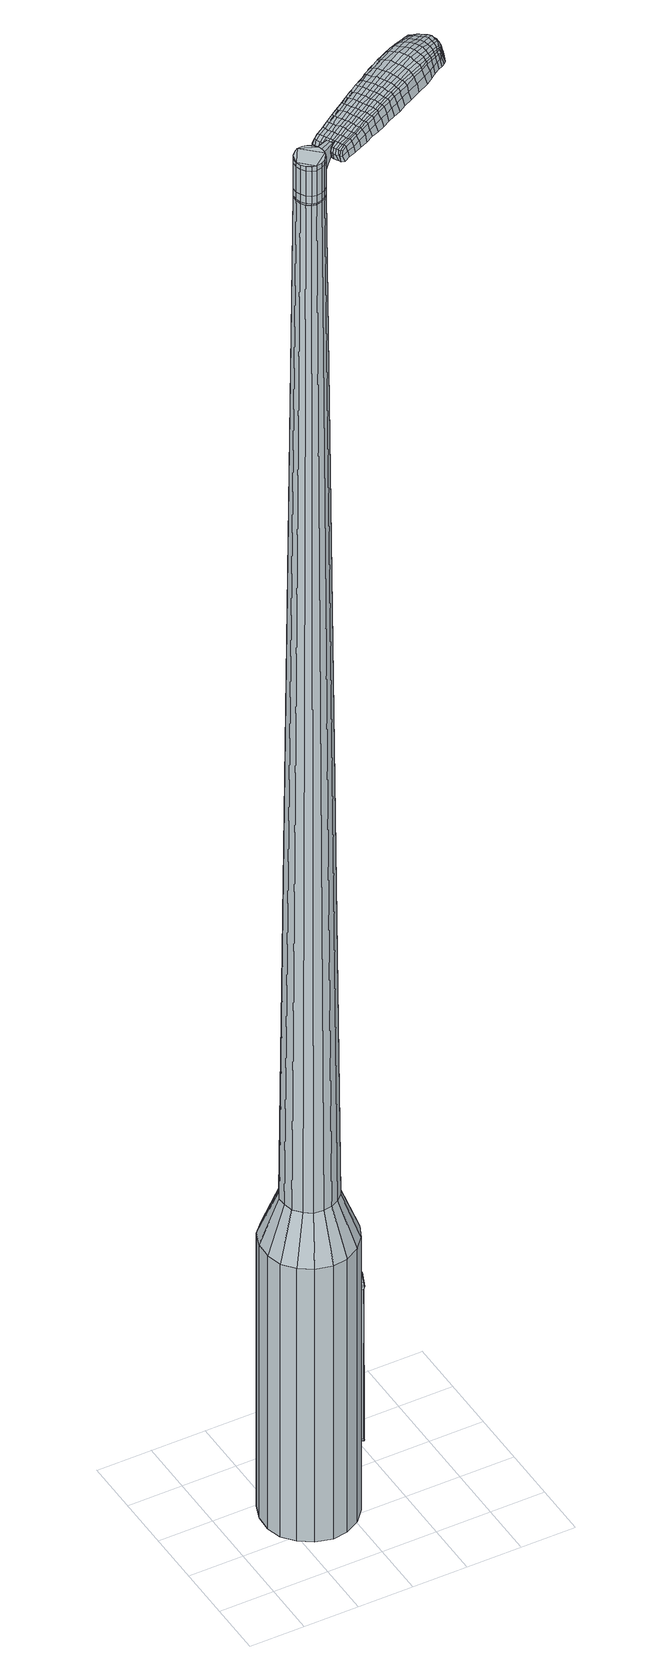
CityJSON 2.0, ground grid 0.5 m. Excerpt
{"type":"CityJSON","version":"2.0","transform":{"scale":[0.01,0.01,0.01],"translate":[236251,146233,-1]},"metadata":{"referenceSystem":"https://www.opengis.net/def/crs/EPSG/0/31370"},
"CityObjects":{
"object1":{"type":"GenericCityObject","attributes":{"cluster":677,"mean_distance_to_centroid":0.242,"new_centroid_x":236251.75,"new_centroid_y":146233.73,"mean_distance_to_camera":9.01,"H1":8.94,"H2":9.93,"Z_final":112.92,"cluster2":-1,"proj_x":236253.83,"proj_y":146237.78,"id_line":6605,"bearing_l":297.2,"distance":4.55,"orientation":"left","G_obj":27.2},"geometry":[{"type":"MultiSurface","lod":"2","boundaries":[[[0,1,2,3]],[[1,4,5,2]],[[4,6,7,5]],[[6,8,9,7]],[[8,10,11,9]],[[10,12,13,11]],[[12,14,15,13]],[[14,16,17,15]],[[16,18,19,17]],[[18,20,21,19]],[[20,22,23,21]],[[22,24,25,23]],[[24,26,27,25]],[[26,28,29,27]],[[28,30,31,29]],[[30,32,33,31]],[[32,34,35,33]],[[34,0,3,35]],[[36,37,38,39]],[[38,40,41,42]],[[41,43,42]],[[42,44,45,46]],[[45,47,46]],[[46,48,49,50]],[[49,51,50]],[[42,46,50,38]],[[50,52,39,38]],[[53,36,39]],[[2,5,7,35]],[[7,9,11,15]],[[11,13,15]],[[15,17,19,23]],[[19,21,23]],[[23,25,27,31]],[[27,29,31]],[[15,23,31,7]],[[31,33,35,7]],[[3,2,35]],[[1,0,54,55]],[[0,34,56,54]],[[34,32,57,56]],[[32,30,58,57]],[[30,28,59,58]],[[28,26,60,59]],[[26,24,61,60]],[[24,22,62,61]],[[22,20,63,62]],[[20,18,64,63]],[[18,16,65,64]],[[16,14,66,65]],[[14,12,67,66]],[[12,10,68,67]],[[10,8,69,68]],[[8,6,70,69]],[[6,4,71,70]],[[4,1,55,71]],[[55,54,72,73]],[[54,56,74,72]],[[56,57,75,74]],[[57,58,76,75]],[[58,59,77,76]],[[59,60,78,77]],[[60,61,79,78]],[[61,62,80,79]],[[62,63,81,80]],[[63,64,82,81]],[[64,65,83,82]],[[65,66,84,83]],[[66,67,85,84]],[[67,68,86,85]],[[68,69,87,86]],[[69,70,88,87]],[[70,71,89,88]],[[71,55,73,89]],[[90,91,92,73]],[[93,94,91,90]],[[75,95,94,93]],[[76,96,95,75]],[[97,98,96,76]],[[78,99,98,97]],[[79,100,99,78]],[[80,101,100,79]],[[81,102,101,80]],[[82,103,102,81]],[[83,104,103,82]],[[105,106,104,83]],[[107,108,106,105]],[[86,109,108,107]],[[87,110,109,86]],[[111,112,110,87]],[[113,114,112,111]],[[73,92,114,113]],[[115,116,117,118]],[[119,115,118,120]],[[121,119,120,122]],[[123,121,122,124]],[[125,123,124,126]],[[127,125,126,128]],[[129,127,128,130]],[[131,129,130,132]],[[133,131,132,134]],[[135,133,134,136]],[[137,135,136,138]],[[139,137,138,140]],[[141,139,140,142]],[[143,141,142,144]],[[145,143,144,146]],[[147,145,146,148]],[[72,90,73]],[[72,74,93,90]],[[74,75,93]],[[77,97,76]],[[77,78,97]],[[84,105,83]],[[84,85,107,105]],[[85,86,107]],[[88,111,87]],[[88,89,113,111]],[[89,73,113]],[[149,92,91]],[[150,114,92]],[[150,151,112,114]],[[151,110,112]],[[152,108,109]],[[152,153,106,108]],[[153,104,106]],[[154,98,99]],[[154,96,98]],[[155,94,95]],[[155,149,91,94]],[[39,52,147,156]],[[92,149,157,148]],[[53,39,156,116]],[[149,155,117,157]],[[36,53,116,115]],[[155,95,118,117]],[[37,36,115,119]],[[95,96,120,118]],[[38,37,119,121]],[[96,154,122,120]],[[40,38,121,123]],[[154,99,124,122]],[[41,40,123,125]],[[99,100,126,124]],[[43,41,125,127]],[[100,101,128,126]],[[42,43,127,129]],[[101,102,130,128]],[[44,42,129,131]],[[102,103,132,130]],[[45,44,131,133]],[[103,104,134,132]],[[47,45,133,135]],[[104,153,136,134]],[[46,47,135,137]],[[153,152,138,136]],[[48,46,137,139]],[[152,109,140,138]],[[49,48,139,141]],[[109,110,142,140]],[[51,49,141,143]],[[110,151,144,142]],[[50,51,143,145]],[[151,150,146,144]],[[52,50,145,147]],[[150,92,148,146]],[[147,148,158,159]],[[148,157,160,158]],[[157,117,161,160]],[[117,116,162,161]],[[116,156,163,162]],[[156,147,159,163]],[[164,165,166,167]],[[168,164,167,169]],[[164,168,170,171]],[[165,164,171,172]],[[173,174,175,176]],[[177,173,176,178]],[[173,177,179,180]],[[174,173,180,181]],[[182,183,184,185]],[[186,182,185,187]],[[182,186,188,189]],[[183,182,189,190]],[[191,192,193,194]],[[195,191,194,196]],[[191,195,197,198]],[[192,191,198,199]],[[200,201,202,203]],[[204,200,203,205]],[[200,204,206,207]],[[201,200,207,208]],[[209,210,211,212]],[[213,209,212,214]],[[209,213,215,216]],[[210,209,216,217]],[[218,219,220,221]],[[210,218,221,211]],[[218,210,217,222]],[[219,218,222,223]],[[224,225,226,227]],[[219,224,227,220]],[[224,219,223,228]],[[225,224,228,229]],[[230,168,169,231]],[[225,230,231,226]],[[230,225,229,232]],[[168,230,232,170]],[[233,234,235,236]],[[237,233,236,238]],[[233,237,239,240]],[[234,233,240,241]],[[242,243,244,245]],[[234,242,245,235]],[[242,234,241,246]],[[243,242,246,247]],[[248,249,250,251]],[[243,248,251,244]],[[248,243,247,252]],[[249,248,252,253]],[[254,255,256,257]],[[249,254,257,250]],[[254,249,253,258]],[[255,254,258,259]],[[260,165,172,261]],[[255,260,261,256]],[[260,255,259,262]],[[165,260,262,166]],[[263,264,265,266]],[[267,263,266,268]],[[263,267,269,270]],[[264,263,270,271]],[[272,273,274,275]],[[264,272,275,265]],[[272,264,271,276]],[[273,272,276,277]],[[278,279,280,281]],[[273,278,281,274]],[[278,273,277,282]],[[279,278,282,283]],[[284,177,178,285]],[[279,284,285,280]],[[284,279,283,286]],[[177,284,286,179]],[[287,288,289,290]],[[291,287,290,292]],[[287,291,293,294]],[[288,287,294,295]],[[296,297,298,299]],[[288,296,299,289]],[[296,288,295,300]],[[297,296,300,301]],[[302,303,304,305]],[[297,302,305,298]],[[302,297,301,306]],[[303,302,306,307]],[[308,309,310,311]],[[303,308,311,304]],[[308,303,307,312]],[[309,308,312,313]],[[314,174,181,315]],[[309,314,315,310]],[[314,309,313,316]],[[174,314,316,175]],[[317,203,202,318]],[[319,317,318,320]],[[317,319,321,322]],[[203,317,322,205]],[[323,319,320,324]],[[325,323,324,326]],[[323,325,327,328]],[[319,323,328,321]],[[329,325,326,330]],[[331,329,330,332]],[[329,331,333,334]],[[325,329,334,327]],[[335,331,332,336]],[[337,335,336,338]],[[335,337,339,340]],[[331,335,340,333]],[[341,337,338,342]],[[192,341,342,193]],[[341,192,199,343]],[[337,341,343,339]],[[344,345,190,189]],[[346,344,189,188]],[[344,346,347,348]],[[345,344,348,349]],[[350,351,349,348]],[[352,350,348,347]],[[350,352,353,354]],[[351,350,354,355]],[[356,357,355,354]],[[358,356,354,353]],[[356,358,359,360]],[[357,356,360,361]],[[362,363,361,360]],[[364,362,360,359]],[[362,364,197,195]],[[363,362,195,196]],[[365,366,367,368]],[[267,365,368,269]],[[365,267,268,369]],[[366,365,369,370]],[[371,186,187,372]],[[366,371,372,367]],[[371,366,370,373]],[[186,371,373,188]],[[374,375,376,377]],[[213,374,377,215]],[[374,213,214,378]],[[375,374,378,379]],[[380,381,382,383]],[[375,380,383,376]],[[380,375,379,384]],[[381,380,384,385]],[[386,183,190,387]],[[381,386,387,382]],[[386,381,385,388]],[[183,386,388,184]],[[389,390,391,392]],[[171,389,392,172]],[[389,171,170,393]],[[390,389,393,394]],[[395,396,397,398]],[[390,395,398,391]],[[395,390,394,399]],[[396,395,399,400]],[[401,194,193,402]],[[396,401,402,397]],[[401,396,400,403]],[[194,401,403,196]],[[404,405,406,407]],[[176,404,407,178]],[[404,176,175,408]],[[405,404,408,409]],[[410,198,197,411]],[[405,410,411,406]],[[410,405,409,412]],[[198,410,412,199]],[[413,414,415,416]],[[291,413,416,293]],[[413,291,292,417]],[[414,413,417,418]],[[419,204,205,420]],[[414,419,420,415]],[[419,414,418,421]],[[204,419,421,206]],[[422,423,424,425]],[[237,422,425,239]],[[422,237,238,426]],[[423,422,426,427]],[[428,429,430,431]],[[423,428,431,424]],[[428,423,427,432]],[[429,428,432,433]],[[434,201,208,435]],[[429,434,435,430]],[[434,429,433,436]],[[201,434,436,202]],[[437,438,427,426]],[[236,437,426,238]],[[437,236,235,439]],[[438,437,439,440]],[[441,442,433,432]],[[438,441,432,427]],[[441,438,440,443]],[[442,441,443,444]],[[445,318,202,436]],[[442,445,436,433]],[[445,442,444,446]],[[318,445,446,320]],[[447,448,449,450]],[[294,447,450,295]],[[447,294,293,416]],[[448,447,416,415]],[[451,322,321,452]],[[448,451,452,449]],[[451,448,415,420]],[[322,451,420,205]],[[453,454,440,439]],[[245,453,439,235]],[[453,245,244,455]],[[454,453,455,456]],[[457,458,444,443]],[[454,457,443,440]],[[457,454,456,459]],[[458,457,459,460]],[[461,324,320,446]],[[458,461,446,444]],[[461,458,460,462]],[[324,461,462,326]],[[463,464,465,466]],[[300,463,466,301]],[[463,300,295,450]],[[464,463,450,449]],[[467,328,327,468]],[[464,467,468,465]],[[467,464,449,452]],[[328,467,452,321]],[[469,470,456,455]],[[251,469,455,244]],[[469,251,250,471]],[[470,469,471,472]],[[473,474,460,459]],[[470,473,459,456]],[[473,470,472,475]],[[474,473,475,476]],[[477,330,326,462]],[[474,477,462,460]],[[477,474,476,478]],[[330,477,478,332]],[[479,480,481,482]],[[306,479,482,307]],[[479,306,301,466]],[[480,479,466,465]],[[483,334,333,484]],[[480,483,484,481]],[[483,480,465,468]],[[334,483,468,327]],[[485,486,472,471]],[[257,485,471,250]],[[485,257,256,487]],[[486,485,487,488]],[[489,490,476,475]],[[486,489,475,472]],[[489,486,488,491]],[[490,489,491,492]],[[493,336,332,478]],[[490,493,478,476]],[[493,490,492,494]],[[336,493,494,338]],[[495,496,497,498]],[[312,495,498,313]],[[495,312,307,482]],[[496,495,482,481]],[[499,340,339,500]],[[496,499,500,497]],[[499,496,481,484]],[[340,499,484,333]],[[501,502,488,487]],[[261,501,487,256]],[[501,261,172,392]],[[502,501,392,391]],[[503,504,492,491]],[[502,503,491,488]],[[503,502,391,398]],[[504,503,398,397]],[[505,342,338,494]],[[504,505,494,492]],[[505,504,397,402]],[[342,505,402,193]],[[506,507,409,408]],[[316,506,408,175]],[[506,316,313,498]],[[507,506,498,497]],[[508,343,199,412]],[[507,508,412,409]],[[508,507,497,500]],[[343,508,500,339]],[[509,510,370,369]],[[266,509,369,268]],[[509,266,265,511]],[[510,509,511,512]],[[513,346,188,373]],[[510,513,373,370]],[[513,510,512,514]],[[346,513,514,347]],[[515,516,517,518]],[[216,515,518,217]],[[515,216,215,377]],[[516,515,377,376]],[[519,520,521,522]],[[516,519,522,517]],[[519,516,376,383]],[[520,519,383,382]],[[523,345,349,524]],[[520,523,524,521]],[[523,520,382,387]],[[345,523,387,190]],[[525,526,512,511]],[[275,525,511,265]],[[525,275,274,527]],[[526,525,527,528]],[[529,352,347,514]],[[526,529,514,512]],[[529,526,528,530]],[[352,529,530,353]],[[531,532,533,534]],[[222,531,534,223]],[[531,222,217,518]],[[532,531,518,517]],[[535,536,537,538]],[[532,535,538,533]],[[535,532,517,522]],[[536,535,522,521]],[[539,351,355,540]],[[536,539,540,537]],[[539,536,521,524]],[[351,539,524,349]],[[541,542,528,527]],[[281,541,527,274]],[[541,281,280,543]],[[542,541,543,544]],[[545,358,353,530]],[[542,545,530,528]],[[545,542,544,546]],[[358,545,546,359]],[[547,548,549,550]],[[228,547,550,229]],[[547,228,223,534]],[[548,547,534,533]],[[551,552,553,554]],[[548,551,554,549]],[[551,548,533,538]],[[552,551,538,537]],[[555,357,361,556]],[[552,555,556,553]],[[555,552,537,540]],[[357,555,540,355]],[[557,558,544,543]],[[285,557,543,280]],[[557,285,178,407]],[[558,557,407,406]],[[559,364,359,546]],[[558,559,546,544]],[[559,558,406,411]],[[364,559,411,197]],[[560,561,394,393]],[[232,560,393,170]],[[560,232,229,550]],[[561,560,550,549]],[[562,563,400,399]],[[561,562,399,394]],[[562,561,549,554]],[[563,562,554,553]],[[564,363,196,403]],[[563,564,403,400]],[[564,563,553,556]],[[363,564,556,361]],[[565,566,567,568]],[[568,567,569,570]],[[571,569,567,572]],[[572,567,566,573]],[[574,575,576,577]],[[577,576,578,579]],[[580,578,576,581]],[[581,576,575,582]],[[583,584,585,586]],[[586,585,587,588]],[[589,587,585,590]],[[590,585,584,591]],[[592,593,594,595]],[[595,594,596,597]],[[598,596,594,599]],[[599,594,593,600]],[[601,602,603,604]],[[604,603,605,606]],[[607,605,603,608]],[[608,603,602,609]],[[610,611,612,613]],[[613,612,614,615]],[[616,614,612,617]],[[617,612,611,618]],[[619,620,621,622]],[[622,621,611,610]],[[618,611,621,623]],[[623,621,620,624]],[[625,626,627,628]],[[628,627,620,619]],[[624,620,627,629]],[[629,627,626,630]],[[570,569,631,632]],[[632,631,626,625]],[[630,626,631,633]],[[633,631,569,571]],[[634,635,636,637]],[[637,636,638,639]],[[640,638,636,641]],[[641,636,635,642]],[[643,644,645,646]],[[646,645,635,634]],[[642,635,645,647]],[[647,645,644,648]],[[649,650,651,652]],[[652,651,644,643]],[[648,644,651,653]],[[653,651,650,654]],[[655,656,657,658]],[[658,657,650,649]],[[654,650,657,659]],[[659,657,656,660]],[[573,566,661,662]],[[662,661,656,655]],[[660,656,661,663]],[[663,661,566,565]],[[664,665,666,667]],[[667,666,668,669]],[[670,668,666,671]],[[671,666,665,672]],[[673,674,675,676]],[[676,675,665,664]],[[672,665,675,677]],[[677,675,674,678]],[[679,680,681,682]],[[682,681,674,673]],[[678,674,681,683]],[[683,681,680,684]],[[579,578,685,686]],[[686,685,680,679]],[[684,680,685,687]],[[687,685,578,580]],[[688,689,690,691]],[[691,690,692,693]],[[694,692,690,695]],[[695,690,689,696]],[[697,698,699,700]],[[700,699,689,688]],[[696,689,699,701]],[[701,699,698,702]],[[703,704,705,706]],[[706,705,698,697]],[[702,698,705,707]],[[707,705,704,708]],[[709,710,711,712]],[[712,711,704,703]],[[708,704,711,713]],[[713,711,710,714]],[[582,575,715,716]],[[716,715,710,709]],[[714,710,715,717]],[[717,715,575,574]],[[601,604,718,719]],[[719,718,720,721]],[[722,720,718,723]],[[723,718,604,606]],[[721,720,724,725]],[[725,724,726,727]],[[728,726,724,729]],[[729,724,720,722]],[[727,726,730,731]],[[731,730,732,733]],[[734,732,730,735]],[[735,730,726,728]],[[733,732,736,737]],[[737,736,738,739]],[[740,738,736,741]],[[741,736,732,734]],[[739,738,742,743]],[[743,742,593,592]],[[600,593,742,744]],[[744,742,738,740]],[[591,745,746,590]],[[590,746,747,589]],[[748,747,746,749]],[[749,746,745,750]],[[750,751,752,749]],[[749,752,753,748]],[[754,753,752,755]],[[755,752,751,756]],[[756,757,758,755]],[[755,758,759,754]],[[760,759,758,761]],[[761,758,757,762]],[[762,763,764,761]],[[761,764,765,760]],[[598,765,764,596]],[[596,764,763,597]],[[766,767,768,769]],[[769,768,668,670]],[[669,668,768,770]],[[770,768,767,771]],[[588,587,772,773]],[[773,772,767,766]],[[771,767,772,774]],[[774,772,587,589]],[[775,776,777,778]],[[778,777,614,616]],[[615,614,777,779]],[[779,777,776,780]],[[781,782,783,784]],[[784,783,776,775]],[[780,776,783,785]],[[785,783,782,786]],[[591,584,787,788]],[[788,787,782,781]],[[786,782,787,789]],[[789,787,584,583]],[[790,791,792,793]],[[793,792,572,573]],[[571,572,792,794]],[[794,792,791,795]],[[796,797,798,799]],[[799,798,791,790]],[[795,791,798,800]],[[800,798,797,801]],[[592,595,802,803]],[[803,802,797,796]],[[801,797,802,804]],[[804,802,595,597]],[[805,806,807,808]],[[808,807,577,579]],[[574,577,807,809]],[[809,807,806,810]],[[598,599,811,812]],[[812,811,806,805]],[[810,806,811,813]],[[813,811,599,600]],[[814,815,816,817]],[[817,816,692,694]],[[693,692,816,818]],[[818,816,815,819]],[[606,605,820,821]],[[821,820,815,814]],[[819,815,820,822]],[[822,820,605,607]],[[823,824,638,825]],[[825,638,640]],[[639,638,826]],[[638,824,826]],[[827,828,829,830]],[[830,829,824,823]],[[826,824,829,831]],[[831,829,828,832]],[[609,602,833,834]],[[834,833,828,827]],[[832,828,833,835]],[[835,833,602,601]],[[836,837,826]],[[826,837,637,639]],[[634,637,837,838]],[[838,837,836,839]],[[832,840,841,831]],[[831,841,836,826]],[[839,836,841,842]],[[842,841,840,843]],[[601,719,844,835]],[[835,844,840,832]],[[843,840,844,845]],[[845,844,719,721]],[[846,847,848,849]],[[849,848,695,696]],[[694,695,848,817]],[[817,848,847,814]],[[722,723,850,851]],[[851,850,847,846]],[[814,847,850,821]],[[821,850,723,606]],[[839,852,853,838]],[[838,853,646,634]],[[643,646,853,854]],[[854,853,852,855]],[[843,856,857,842]],[[842,857,852,839]],[[855,852,857,858]],[[858,857,856,859]],[[721,725,860,845]],[[845,860,856,843]],[[859,856,860,861]],[[861,860,725,727]],[[862,863,864,865]],[[865,864,701,702]],[[696,701,864,849]],[[849,864,863,846]],[[728,729,866,867]],[[867,866,863,862]],[[846,863,866,851]],[[851,866,729,722]],[[855,868,869,854]],[[854,869,652,643]],[[649,652,869,870]],[[870,869,868,871]],[[859,872,873,858]],[[858,873,868,855]],[[871,868,873,874]],[[874,873,872,875]],[[727,731,876,861]],[[861,876,872,859]],[[875,872,876,877]],[[877,876,731,733]],[[878,879,880,881]],[[881,880,707,708]],[[702,707,880,865]],[[865,880,879,862]],[[734,735,882,883]],[[883,882,879,878]],[[862,879,882,867]],[[867,882,735,728]],[[871,884,885,870]],[[870,885,658,649]],[[655,658,885,886]],[[886,885,884,887]],[[875,888,889,874]],[[874,889,884,871]],[[887,884,889,890]],[[890,889,888,891]],[[733,737,892,877]],[[877,892,888,875]],[[891,888,892,893]],[[893,892,737,739]],[[894,895,896,897]],[[897,896,713,714]],[[708,713,896,881]],[[881,896,895,878]],[[740,741,898,899]],[[899,898,895,894]],[[878,895,898,883]],[[883,898,741,734]],[[887,900,901,886]],[[886,901,662,655]],[[573,662,901,793]],[[793,901,900,790]],[[891,902,903,890]],[[890,903,900,887]],[[790,900,903,799]],[[799,903,902,796]],[[739,743,904,893]],[[893,904,902,891]],[[796,902,904,803]],[[803,904,743,592]],[[810,905,906,809]],[[809,906,717,574]],[[714,717,906,897]],[[897,906,905,894]],[[600,744,907,813]],[[813,907,905,810]],[[894,905,907,899]],[[899,907,744,740]],[[771,908,909,770]],[[770,909,667,669]],[[664,667,909,910]],[[910,909,908,911]],[[589,747,912,774]],[[774,912,908,771]],[[911,908,912,913]],[[913,912,747,748]],[[914,915,916,917]],[[917,916,617,618]],[[616,617,916,778]],[[778,916,915,775]],[[918,919,920,921]],[[921,920,915,914]],[[775,915,920,784]],[[784,920,919,781]],[[750,745,922,923]],[[923,922,919,918]],[[781,919,922,788]],[[788,922,745,591]],[[911,924,925,910]],[[910,925,676,664]],[[673,676,925,926]],[[926,925,924,927]],[[748,753,928,913]],[[913,928,924,911]],[[927,924,928,929]],[[929,928,753,754]],[[930,931,932,933]],[[933,932,623,624]],[[618,623,932,917]],[[917,932,931,914]],[[934,935,936,937]],[[937,936,931,930]],[[914,931,936,921]],[[921,936,935,918]],[[756,751,938,939]],[[939,938,935,934]],[[918,935,938,923]],[[923,938,751,750]],[[927,940,941,926]],[[926,941,682,673]],[[679,682,941,942]],[[942,941,940,943]],[[754,759,944,929]],[[929,944,940,927]],[[943,940,944,945]],[[945,944,759,760]],[[946,947,948,949]],[[949,948,629,630]],[[624,629,948,933]],[[933,948,947,930]],[[950,951,952,953]],[[953,952,947,946]],[[930,947,952,937]],[[937,952,951,934]],[[762,757,954,955]],[[955,954,951,950]],[[934,951,954,939]],[[939,954,757,756]],[[943,956,957,942]],[[942,957,686,679]],[[579,686,957,808]],[[808,957,956,805]],[[760,765,958,945]],[[945,958,956,943]],[[805,956,958,812]],[[812,958,765,598]],[[795,959,960,794]],[[794,960,633,571]],[[630,633,960,949]],[[949,960,959,946]],[[801,961,962,800]],[[800,962,959,795]],[[946,959,962,953]],[[953,962,961,950]],[[597,763,963,804]],[[804,963,961,801]],[[950,961,963,955]],[[955,963,763,762]],[[565,568,167,166]],[[568,570,169,167]],[[580,581,180,179]],[[581,582,181,180]],[[583,586,185,184]],[[586,588,187,185]],[[607,608,207,206]],[[608,609,208,207]],[[610,613,212,211]],[[613,615,214,212]],[[619,622,221,220]],[[622,610,211,221]],[[625,628,227,226]],[[628,619,220,227]],[[570,632,231,169]],[[632,625,226,231]],[[640,641,240,239]],[[641,642,241,240]],[[642,647,246,241]],[[647,648,247,246]],[[648,653,252,247]],[[653,654,253,252]],[[654,659,258,253]],[[659,660,259,258]],[[660,663,262,259]],[[663,565,166,262]],[[670,671,270,269]],[[671,672,271,270]],[[672,677,276,271]],[[677,678,277,276]],[[678,683,282,277]],[[683,684,283,282]],[[684,687,286,283]],[[687,580,179,286]],[[688,691,290,289]],[[691,693,292,290]],[[697,700,299,298]],[[700,688,289,299]],[[703,706,305,304]],[[706,697,298,305]],[[709,712,311,310]],[[712,703,304,311]],[[582,716,315,181]],[[716,709,310,315]],[[766,769,368,367]],[[769,670,269,368]],[[588,773,372,187]],[[773,766,367,372]],[[615,779,378,214]],[[779,780,379,378]],[[780,785,384,379]],[[785,786,385,384]],[[786,789,388,385]],[[789,583,184,388]],[[693,818,417,292]],[[818,819,418,417]],[[819,822,421,418]],[[822,607,206,421]],[[823,825,425,424]],[[825,640,239,425]],[[827,830,431,430]],[[830,823,424,431]],[[609,834,435,208]],[[834,827,430,435]],[[964,965,966,967]],[[968,969,967,966]],[[970,971,972,973]],[[974,975,976,977]],[[965,978,979,966]],[[980,968,966,979]],[[981,970,973,982]],[[983,984,975,974]],[[978,985,986,979]],[[986,987,980,979]],[[988,981,982,989]],[[990,984,983,991]],[[985,992,993,986]],[[993,994,987,986]],[[995,988,989,996]],[[997,990,991,998]],[[999,1000,1001,1002]],[[1003,1004,1000,999]],[[1003,1005,1006,1004]],[[1005,1007,1008,1006]],[[1009,1010,1011,1012]],[[1013,1014,1010,1009]],[[1015,1016,1014,1013]],[[1017,1018,1016,1015]],[[1012,1001,1000,1009]],[[1009,1000,1004,1013]],[[1004,1006,1015,1013]],[[1006,1008,1017,1015]],[[973,972,969,968]],[[982,973,968,980]],[[987,989,982,980]],[[994,996,989,987]],[[974,977,971,970]],[[983,974,970,981]],[[991,983,981,988]],[[998,991,988,995]],[[975,999,1002,976]],[[984,1003,999,975]],[[1005,1003,984,990]],[[1007,1005,990,997]],[[1019,1020,1021,1022]],[[1021,1023,1024,1025]],[[1021,1025,1026,1027]],[[1021,1027,1022]],[[1028,1019,1022,1029]],[[1030,1029,1022,1031]],[[1032,1031,1022]],[[1033,1021,1020,1034]],[[1035,1033,1034,1036]],[[1037,1035,1036,1038]],[[1039,1037,1038,1040]],[[1041,1039,1040,1042]],[[1042,1043,1044,1045]],[[1042,1045,1046,1047]],[[1042,1047,1048,1049]],[[1048,1050,1051,1052]],[[1048,1052,1053,1054]],[[1048,1054,1049]],[[1042,1049,1041]],[[1055,1056,1020,1019]],[[1057,1058,1023,1021]],[[1059,1060,1032,1022]],[[1056,1061,1034,1020]],[[1062,1057,1021,1033]],[[1061,1063,1036,1034]],[[1064,1062,1033,1035]],[[1063,1065,1038,1036]],[[1066,1064,1035,1037]],[[1065,1067,1040,1038]],[[1068,1066,1037,1039]],[[1067,1069,1042,1040]],[[1070,1068,1039,1041]],[[1069,1071,1043,1042]],[[1072,1073,1050,1048]],[[1074,1070,1041,1049]],[[1044,1043,1071,1075]],[[1045,1044,1075,1076]],[[1046,1045,1076,1077]],[[1047,1046,1077,1078]],[[1048,1047,1078,1072]],[[1079,1055,1019,1028]],[[1080,1079,1028,1029]],[[1081,1080,1029,1030]],[[1082,1081,1030,1031]],[[1060,1082,1031,1032]],[[1024,1023,1058,1083]],[[1051,1050,1073,1084]],[[1025,1024,1083,1085]],[[1026,1025,1085,1086]],[[1027,1026,1086,1087]],[[1022,1027,1087,1059]],[[1052,1051,1084,1088]],[[1053,1052,1088,1089]],[[1054,1053,1089,1090]],[[1049,1054,1090,1074]]]}]}
},
"vertices":[
[114,95,384],[118,81,384],[118,81,96],[114,95,96],[117,66,384],[117,66,96],[111,53,384],[111,53,96],[101,42,384],[101,42,96],[88,35,384],[88,35,96],[74,33,384],[74,33,96],[59,37,384],[59,37,96],[47,45,384],[47,45,96],[38,56,384],[38,56,96],[34,70,384],[34,70,96],[35,85,384],[35,85,96],[40,99,384],[40,99,96],[50,109,384],[50,109,96],[63,116,384],[63,116,96],[78,118,384],[78,118,96],[92,115,384],[92,115,96],[105,107,384],[105,107,96],[81,88,1524],[77,89,1524],[72,89,1524],[88,82,1524],[68,86,1524],[65,83,1524],[63,74,1524],[63,79,1524],[64,70,1524],[67,66,1524],[75,62,1524],[71,63,1524],[80,63,1524],[84,65,1524],[89,73,1524],[87,68,1524],[89,77,1524],[85,86,1524],[98,87,429],[101,79,429],[93,94,429],[86,99,429],[77,101,429],[68,100,429],[61,96,429],[55,89,429],[51,81,429],[51,73,429],[53,64,429],[59,57,429],[66,52,429],[75,51,429],[83,52,429],[91,56,429],[97,62,429],[100,70,429],[88,82,1483],[89,77,1483],[85,86,1483],[81,88,1483],[77,89,1483],[72,89,1483],[68,86,1483],[65,83,1483],[63,79,1483],[63,74,1483],[64,70,1483],[67,66,1483],[71,63,1483],[75,62,1483],[80,63,1483],[84,65,1483],[87,68,1483],[89,73,1483],[87,82,1483],[87,82,1485],[89,77,1485],[85,85,1483],[85,85,1485],[81,88,1485],[77,89,1485],[72,88,1483],[72,88,1485],[68,86,1485],[65,83,1485],[63,79,1485],[63,74,1485],[64,70,1485],[67,66,1485],[71,64,1483],[71,64,1485],[75,63,1483],[75,63,1485],[80,63,1485],[84,65,1485],[87,69,1483],[87,69,1485],[88,73,1483],[88,73,1485],[81,88,1519],[85,86,1519],[85,86,1493],[81,88,1493],[77,89,1519],[77,89,1493],[72,89,1519],[72,89,1493],[68,86,1519],[68,86,1493],[65,83,1519],[65,83,1493],[63,79,1519],[63,79,1493],[63,74,1519],[63,74,1493],[64,70,1519],[64,70,1493],[67,66,1519],[67,66,1493],[71,63,1519],[71,63,1493],[75,62,1519],[75,62,1493],[80,63,1519],[80,63,1493],[84,65,1519],[84,65,1493],[87,68,1519],[87,68,1493],[89,73,1519],[89,73,1493],[89,77,1519],[89,77,1493],[88,82,1485],[89,73,1485],[87,68,1485],[75,62,1485],[71,63,1485],[72,89,1485],[85,86,1485],[88,82,1519],[88,82,1493],[106,88,1513],[106,88,1518],[104,90,1513],[103,93,1513],[103,93,1518],[104,90,1518],[179,107,1519],[173,104,1518],[175,103,1509],[181,106,1510],[187,111,1519],[189,110,1510],[186,111,1526],[178,108,1525],[171,105,1525],[162,141,1519],[156,138,1518],[156,136,1525],[162,139,1525],[169,145,1519],[169,144,1526],[170,147,1510],[162,143,1510],[156,140,1509],[235,159,1519],[237,156,1519],[238,156,1513],[236,160,1513],[232,162,1519],[233,163,1513],[231,161,1524],[234,158,1524],[235,155,1524],[169,125,1530],[163,122,1529],[164,119,1529],[171,122,1530],[177,129,1531],[179,126,1531],[176,133,1530],[168,129,1530],[161,125,1529],[98,88,1512],[99,86,1512],[100,86,1517],[99,89,1517],[96,91,1512],[97,91,1517],[97,91,1506],[98,89,1506],[100,86,1506],[231,135,1519],[229,133,1519],[230,132,1512],[233,134,1512],[233,137,1518],[235,136,1512],[232,137,1522],[231,136,1523],[228,134,1524],[225,131,1519],[220,128,1519],[221,127,1512],[226,130,1512],[224,132,1524],[219,129,1525],[215,125,1519],[208,121,1519],[210,120,1511],[216,124,1511],[213,126,1526],[206,122,1526],[198,116,1519],[199,115,1510],[196,117,1526],[112,77,1513],[119,80,1513],[118,81,1518],[111,78,1517],[106,75,1512],[107,76,1516],[108,74,1506],[113,76,1507],[120,79,1507],[126,83,1514],[133,86,1515],[131,87,1520],[124,84,1519],[127,82,1507],[134,85,1507],[139,89,1515],[146,92,1516],[145,93,1522],[138,90,1521],[141,88,1508],[148,91,1508],[153,95,1517],[160,98,1517],[158,99,1524],[151,96,1523],[155,94,1508],[161,97,1509],[166,101,1518],[165,102,1524],[168,100,1509],[216,167,1519],[213,166,1519],[213,165,1524],[216,166,1523],[218,168,1518],[218,167,1522],[218,169,1512],[216,169,1512],[213,168,1512],[208,164,1519],[203,162,1519],[203,161,1525],[208,163,1524],[208,166,1512],[203,164,1512],[197,160,1519],[190,156,1519],[190,155,1526],[197,158,1526],[198,162,1511],[191,158,1511],[180,151,1519],[180,149,1526],[180,153,1510],[98,104,1513],[105,108,1513],[105,109,1507],[98,105,1507],[93,101,1512],[94,102,1506],[95,101,1516],[98,103,1517],[104,106,1518],[111,112,1514],[118,115,1515],[118,117,1507],[111,113,1507],[111,110,1519],[117,114,1520],[124,119,1515],[130,123,1516],[131,125,1508],[124,121,1508],[124,118,1521],[130,121,1522],[137,127,1517],[143,130,1517],[144,132,1509],[137,129,1508],[137,125,1523],[143,129,1524],[149,134,1518],[150,136,1509],[149,132,1524],[104,91,1519],[105,89,1519],[110,95,1520],[111,92,1520],[109,97,1520],[102,94,1519],[117,98,1522],[118,96,1522],[123,101,1523],[125,99,1523],[122,104,1523],[115,101,1521],[130,105,1524],[131,102,1524],[137,108,1525],[138,106,1525],[135,111,1525],[129,108,1524],[143,112,1526],[144,109,1526],[150,115,1527],[151,112,1527],[148,118,1527],[142,115,1526],[156,118,1528],[158,116,1528],[155,122,1528],[231,157,1527],[233,154,1527],[228,160,1526],[224,158,1527],[227,155,1528],[229,152,1528],[221,152,1529],[223,149,1529],[219,155,1528],[212,152,1530],[215,149,1530],[217,145,1530],[208,145,1531],[210,142,1531],[206,149,1530],[198,145,1531],[200,141,1531],[202,138,1531],[189,135,1531],[190,132,1531],[187,139,1531],[220,168,1518],[224,167,1519],[224,168,1513],[221,169,1513],[220,167,1523],[223,166,1523],[228,165,1519],[229,166,1513],[227,164,1524],[235,139,1518],[236,141,1518],[234,141,1523],[233,139,1523],[236,138,1513],[237,141,1513],[237,145,1519],[238,148,1519],[236,148,1524],[236,144,1523],[238,144,1513],[239,149,1513],[238,152,1519],[236,152,1524],[239,153,1513],[177,109,1528],[176,111,1528],[170,108,1528],[170,106,1527],[185,113,1528],[184,115,1529],[175,113,1529],[174,116,1530],[167,113,1529],[168,110,1528],[183,117,1529],[182,120,1530],[172,119,1530],[166,116,1529],[180,123,1531],[162,138,1528],[163,136,1529],[171,140,1529],[170,142,1528],[156,134,1527],[157,132,1528],[165,132,1529],[173,137,1530],[159,129,1528],[92,99,1512],[93,97,1512],[94,97,1517],[94,99,1517],[93,100,1506],[94,98,1506],[95,94,1512],[96,94,1517],[95,95,1506],[104,75,1512],[104,77,1512],[105,76,1506],[105,75,1506],[105,76,1517],[104,78,1517],[102,79,1512],[101,81,1512],[102,81,1506],[104,78,1506],[103,80,1517],[102,82,1517],[100,83,1512],[101,84,1506],[101,84,1517],[110,79,1519],[109,80,1519],[117,82,1520],[116,83,1520],[108,82,1519],[107,84,1519],[115,85,1520],[114,88,1520],[106,87,1519],[113,90,1520],[98,101,1519],[99,100,1519],[106,103,1520],[105,105,1520],[101,97,1519],[107,100,1520],[124,85,1521],[123,86,1521],[130,88,1522],[130,89,1522],[122,88,1521],[120,91,1521],[128,92,1522],[127,94,1523],[119,93,1522],[126,96,1523],[111,109,1521],[112,107,1521],[119,111,1522],[118,113,1522],[114,104,1521],[120,108,1522],[137,91,1523],[136,93,1523],[144,94,1524],[143,96,1524],[135,95,1523],[134,97,1524],[142,98,1525],[141,100,1525],[133,100,1524],[139,103,1525],[124,116,1523],[125,114,1523],[132,118,1524],[131,120,1524],[127,111,1524],[133,115,1525],[151,97,1525],[150,99,1525],[157,100,1526],[156,102,1526],[149,101,1526],[147,104,1526],[155,104,1527],[154,107,1527],[146,106,1526],[152,110,1527],[137,124,1525],[138,122,1525],[144,125,1526],[143,127,1526],[140,118,1526],[146,122,1527],[164,103,1527],[163,105,1527],[162,107,1527],[160,110,1528],[159,113,1528],[150,131,1527],[151,129,1527],[153,125,1528],[218,166,1525],[220,165,1525],[214,164,1526],[217,163,1526],[224,163,1526],[221,161,1527],[231,138,1525],[232,140,1525],[229,138,1526],[228,136,1525],[233,143,1525],[234,147,1526],[230,145,1527],[230,141,1526],[234,150,1526],[230,148,1527],[209,162,1526],[212,161,1527],[204,160,1527],[206,158,1528],[215,159,1528],[209,156,1529],[224,133,1526],[224,135,1527],[219,132,1528],[219,130,1527],[225,138,1527],[225,142,1528],[219,138,1529],[219,135,1528],[224,145,1528],[218,142,1530],[198,157,1528],[200,156,1529],[191,153,1528],[193,152,1529],[203,153,1529],[195,148,1530],[213,127,1528],[213,129,1528],[206,125,1529],[206,123,1528],[213,132,1529],[212,135,1530],[204,131,1530],[205,128,1530],[211,139,1530],[203,135,1531],[180,148,1529],[182,146,1529],[184,143,1530],[195,118,1528],[195,120,1529],[194,123,1530],[193,126,1530],[192,129,1531],[174,105,1509],[172,106,1518],[178,109,1518],[180,108,1509],[186,112,1519],[188,112,1510],[185,113,1525],[177,110,1525],[171,107,1525],[157,134,1525],[157,136,1518],[163,140,1518],[163,138,1525],[170,144,1519],[170,142,1525],[171,146,1510],[163,141,1509],[157,138,1509],[236,155,1513],[235,155,1519],[233,158,1519],[234,158,1513],[231,161,1519],[232,161,1513],[230,160,1524],[232,157,1524],[233,154,1524],[165,119,1528],[163,122,1528],[170,125,1529],[171,123,1529],[178,129,1529],[179,127,1529],[176,133,1529],[168,128,1529],[162,125,1528],[102,87,1516],[101,87,1512],[100,89,1512],[100,90,1516],[98,92,1512],[99,92,1516],[99,93,1506],[100,90,1506],[102,87,1506],[229,134,1512],[227,135,1519],[230,137,1518],[231,136,1512],[232,138,1518],[233,137,1512],[231,138,1522],[229,138,1523],[227,136,1523],[220,129,1512],[219,129,1519],[223,132,1519],[225,132,1512],[222,133,1524],[218,130,1525],[209,122,1511],[207,123,1519],[214,126,1519],[215,126,1511],[212,127,1525],[206,124,1526],[197,118,1519],[199,117,1510],[195,118,1526],[117,82,1518],[118,82,1513],[111,79,1513],[110,79,1517],[106,77,1512],[107,78,1515],[108,76,1506],[112,78,1506],[119,81,1507],[131,89,1520],[132,88,1514],[125,85,1514],[124,86,1519],[126,84,1507],[133,87,1507],[144,95,1522],[145,94,1516],[139,91,1515],[137,92,1521],[140,90,1508],[147,93,1508],[157,101,1523],[159,100,1517],[152,97,1516],[151,98,1522],[154,96,1508],[161,99,1508],[166,103,1517],[164,104,1524],[167,102,1509],[213,163,1523],[213,164,1519],[216,165,1518],[216,164,1523],[218,166,1518],[218,165,1522],[218,167,1512],[216,167,1512],[213,166,1512],[204,159,1525],[203,160,1519],[209,162,1519],[209,161,1524],[209,164,1512],[204,162,1512],[191,153,1526],[191,154,1519],[198,158,1519],[198,156,1525],[199,160,1511],[191,156,1511],[181,149,1519],[181,147,1526],[181,151,1510],[106,108,1507],[106,106,1513],[99,102,1513],[100,104,1506],[95,99,1512],[95,101,1506],[96,99,1515],[99,101,1517],[106,105,1518],[119,115,1507],[119,114,1514],[112,110,1514],[112,111,1507],[112,109,1519],[119,112,1520],[132,123,1508],[131,121,1516],[125,118,1515],[125,119,1508],[125,116,1521],[131,120,1522],[145,131,1508],[144,129,1517],[138,125,1516],[138,127,1508],[138,123,1522],[144,127,1523],[151,132,1517],[151,134,1509],[150,131,1524],[104,92,1518],[106,89,1518],[111,95,1519],[112,92,1519],[109,97,1519],[103,94,1518],[117,98,1520],[118,96,1520],[124,102,1521],[125,99,1521],[123,104,1521],[116,101,1520],[131,105,1523],[132,103,1523],[137,108,1524],[138,106,1524],[136,111,1524],[129,108,1523],[144,112,1525],[145,109,1525],[150,115,1526],[152,113,1526],[149,118,1526],[142,115,1525],[157,119,1527],[158,116,1527],[155,122,1527],[231,153,1526],[230,156,1526],[228,159,1525],[224,157,1526],[226,155,1526],[228,151,1526],[222,149,1528],[221,152,1528],[219,155,1527],[212,151,1528],[214,148,1529],[216,145,1529],[210,142,1530],[208,145,1530],[206,148,1529],[198,144,1530],[200,141,1530],[202,138,1530],[190,132,1530],[189,135,1530],[187,138,1530],[223,166,1513],[223,165,1518],[220,166,1518],[220,167,1512],[219,165,1523],[222,164,1523],[227,163,1519],[227,164,1513],[226,162,1523],[232,142,1523],[234,142,1518],[233,139,1518],[231,140,1523],[234,139,1512],[235,141,1512],[234,148,1523],[236,148,1519],[235,145,1519],[234,145,1523],[236,145,1513],[237,148,1513],[236,152,1519],[234,151,1524],[236,152,1513],[170,109,1527],[176,112,1527],[176,110,1527],[170,107,1526],[184,114,1527],[184,115,1528],[167,114,1528],[174,117,1528],[175,114,1528],[169,111,1527],[183,118,1528],[182,121,1529],[172,120,1529],[166,116,1528],[181,124,1529],[172,140,1528],[164,136,1527],[163,137,1527],[171,141,1527],[157,133,1526],[158,132,1527],[166,132,1528],[174,136,1528],[160,129,1527],[96,98,1516],[95,98,1512],[94,99,1512],[95,99,1516],[95,100,1506],[96,99,1506],[97,95,1512],[98,95,1516],[97,96,1506],[107,77,1506],[106,78,1512],[107,76,1506],[106,78,1516],[104,82,1506],[103,82,1512],[104,80,1512],[106,79,1506],[105,80,1516],[104,83,1516],[102,84,1512],[103,85,1506],[103,85,1516],[110,81,1518],[110,80,1518],[117,83,1519],[116,84,1519],[108,85,1518],[109,83,1518],[115,86,1519],[114,88,1519],[107,87,1518],[113,90,1519],[106,103,1519],[100,100,1518],[100,101,1518],[106,104,1519],[102,97,1518],[108,101,1519],[123,87,1520],[123,86,1520],[130,89,1521],[130,90,1521],[121,91,1520],[122,89,1520],[129,92,1521],[128,94,1521],[120,94,1520],[126,97,1521],[119,111,1521],[113,107,1520],[112,108,1520],[119,112,1521],[114,104,1520],[121,108,1521],[137,93,1522],[137,92,1522],[144,95,1523],[143,96,1523],[134,98,1522],[136,95,1522],[142,98,1523],[141,101,1524],[133,100,1523],[140,103,1524],[132,118,1523],[126,114,1522],[125,115,1522],[132,119,1523],[127,111,1522],[134,115,1523],[150,99,1524],[150,98,1524],[157,101,1525],[157,102,1525],[148,104,1525],[149,102,1524],[155,105,1525],[154,107,1526],[146,107,1525],[153,110,1526],[145,125,1525],[139,122,1524],[138,123,1524],[144,126,1525],[140,118,1524],[147,122,1525],[163,105,1526],[164,104,1526],[161,111,1527],[162,108,1526],[159,113,1527],[151,129,1526],[151,130,1526],[153,125,1526],[220,163,1524],[217,164,1524],[214,163,1525],[217,162,1525],[224,161,1525],[220,160,1525],[228,138,1525],[231,141,1524],[230,139,1524],[227,137,1525],[229,145,1526],[232,147,1525],[232,143,1524],[229,141,1525],[232,150,1525],[229,148,1526],[212,160,1526],[210,161,1526],[204,158,1526],[206,157,1527],[215,158,1526],[209,155,1527],[218,133,1527],[223,136,1526],[223,134,1526],[218,131,1526],[218,139,1528],[224,142,1527],[224,139,1526],[218,136,1527],[223,145,1527],[217,142,1528],[200,155,1527],[199,156,1527],[191,152,1527],[193,151,1528],[203,152,1528],[195,148,1529],[205,126,1528],[212,130,1527],[212,128,1527],[205,124,1527],[204,132,1529],[212,136,1529],[212,132,1528],[205,129,1528],[211,139,1529],[203,135,1530],[182,145,1528],[181,147,1528],[185,142,1529],[195,121,1528],[195,119,1528],[193,126,1529],[194,123,1529],[192,129,1530],[107,76,1508],[104,82,1508],[134,96,1509],[137,89,1509],[153,105,1510],[157,98,1510],[189,123,1512],[193,114,1512],[177,106,1511],[173,115,1511],[205,131,1513],[216,138,1514],[220,130,1514],[209,123,1513],[101,88,1508],[130,103,1509],[149,113,1510],[184,131,1512],[168,123,1511],[200,139,1513],[212,145,1514],[98,94,1508],[126,110,1509],[145,121,1510],[180,139,1512],[164,131,1511],[208,153,1514],[196,148,1513],[95,100,1508],[123,117,1509],[141,128,1510],[176,148,1512],[160,139,1511],[204,161,1514],[192,156,1513],[228,144,1514],[232,147,1514],[235,141,1514],[232,137,1514],[224,152,1514],[229,154,1514],[220,159,1514],[225,160,1514],[217,167,1514],[222,166,1514],[235,152,1515],[236,156,1515],[236,155,1515],[237,148,1515],[233,156,1515],[235,157,1515],[231,160,1515],[235,158,1515],[229,164,1515],[234,159,1515],[75,119,334],[79,119,334],[79,119,165],[65,118,171],[75,119,165],[71,118,165],[68,118,166],[66,118,167],[65,118,169],[71,118,334],[68,118,333],[66,118,332],[65,118,331],[65,118,328],[93,116,165],[93,116,334],[106,108,165],[106,108,334],[115,96,165],[115,96,334],[119,81,165],[119,81,334],[119,66,165],[119,66,334],[117,62,334],[116,59,334],[115,56,333],[114,54,332],[114,53,331],[113,53,328],[117,62,165],[113,53,171],[114,53,169],[114,54,167],[115,56,166],[116,59,165],[75,116,334],[79,116,334],[79,116,165],[75,116,165],[65,115,171],[65,115,328],[92,113,334],[92,113,165],[104,105,334],[104,105,165],[112,94,334],[112,94,165],[117,81,334],[117,81,165],[116,67,334],[116,67,165],[115,63,334],[111,54,328],[111,54,171],[115,63,165],[113,60,334],[112,57,333],[111,55,332],[111,54,331],[72,116,334],[69,115,333],[67,115,332],[66,115,331],[72,116,165],[111,54,169],[69,115,166],[67,115,167],[66,115,169],[111,55,167],[112,57,166],[113,60,165]
]}
